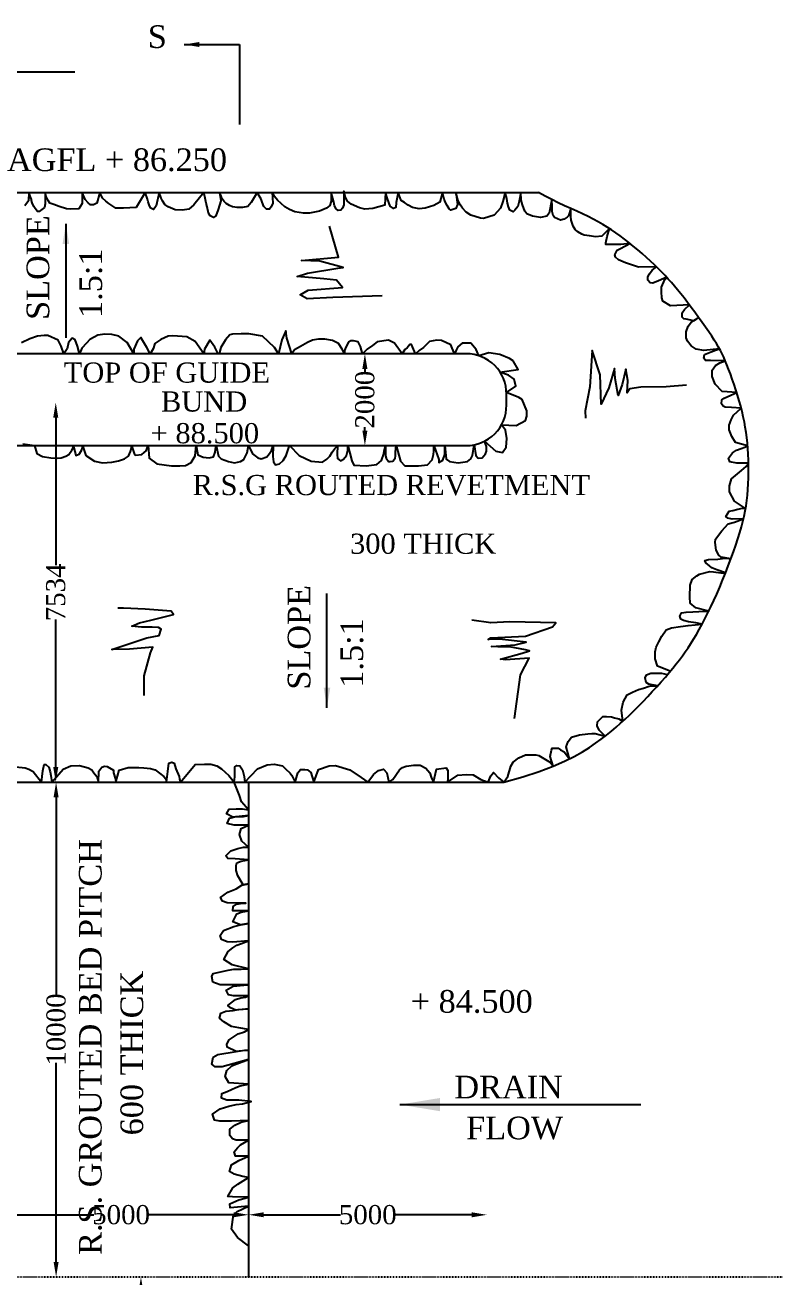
# Model space of a CAD drawing. Header units: millimetres. Extents: x -109570 to 247657, y -246061 to 92299.
# Drawn here: x 114751 to 129637, y 27110 to 51956 of the extents above; entities that cross this region are included whole.
import ezdxf

# ---------------------------------------------------------------- set-up
doc = ezdxf.new("R2010")
doc.units = ezdxf.units.MM
doc.header["$MEASUREMENT"] = 0
doc.header["$PDMODE"] = 33
doc.header["$PDSIZE"] = 500
doc.linetypes.add('ACAD_ISO03W100', pattern=[30, 12, -18])
for name, color, linetype in [('DIM', 5, 'Continuous'), ('DOT LINE', 3, 'ACAD_ISO03W100'), ('DWG. LINE', 1, 'Continuous'), ('HATCH', 2, 'Continuous'), ('TEXT', 7, 'Continuous')]:
    doc.layers.add(name, color=color, linetype=linetype)
doc.styles.get("Standard").update_dxf_attribs({"font": 'TIMES.TTF', "height": 380})
doc.dimstyles.get("Standard").update_dxf_attribs({"dimtxt": 380, "dimasz": 300, "dimexe": 0.18, "dimexo": 0.0625, "dimgap": 0.09, "dimtad": 0, "dimdec": 0, "dimzin": 0, "dimdsep": 46, "dimtxsty": 'Standard', "dimcen": 0.09, "dimse1": 1, "dimse2": 1, "dimclrd": 5, "dimclre": 5, "dimclrt": 4, "dimadec": 0, "dimazin": 0, "dimtfac": 1, "dimtdec": 0, "dimtofl": 0, "dimtmove": 0, "dimatfit": 3, "dimfxl": 1, "dimtolj": 1, "dimtzin": 0, "dimarcsym": 0})

# ---------------------------------------------------------------- blocks, each defined once
blk = doc.blocks.new('*D89')
at = {"layer": 'Defpoints', "color": 0}
for p in [(121451, 45433), (121497, 45433), (121497, 43609)]:
    blk.add_point(p, dxfattribs=at)
at = {"layer": 'DIM', "color": 5, "lineweight": -2}
for p, q in [((121497, 45133), (121497, 45066)), ((121497, 43909), (121497, 43976))]:
    blk.add_line(p, q, dxfattribs=at)
at = {"layer": 'DIM', "color": 5}
for points in [[(121447, 45133), (121547, 45133), (121497, 45433)], [(121447, 43909), (121547, 43909), (121497, 43609)]]:
    blk.add_solid(points, dxfattribs=at)
at = {"layer": 'DIM', "color": 4, "insert": (121497, 44521), "char_height": 380, "attachment_point": 5, "rotation": 90}
blk.add_mtext('\\A1;2000', dxfattribs=at)
blk = doc.blocks.new('*D90')
at = {"layer": 'Defpoints', "color": 0}
for p in [(115367, 44464), (115361, 36930), (115366, 36930)]:
    blk.add_point(p, dxfattribs=at)
at = {"layer": 'DIM', "color": 5, "lineweight": -2}
for p, q in [((115361, 44164), (115361, 41238)), ((115361, 37230), (115361, 40156))]:
    blk.add_line(p, q, dxfattribs=at)
at = {"layer": 'DIM', "color": 5}
for points in [[(115311, 44164), (115411, 44164), (115361, 44464)], [(115311, 37230), (115411, 37230), (115361, 36930)]]:
    blk.add_solid(points, dxfattribs=at)
at = {"layer": 'DIM', "color": 4, "insert": (115361, 40697), "char_height": 380, "attachment_point": 5, "rotation": 90}
blk.add_mtext('\\A1;7534', dxfattribs=at)
blk = doc.blocks.new('*D94')
at = {"layer": 'Defpoints', "color": 0}
for p in [(114126, 28432), (119190, 28344), (119190, 28332)]:
    blk.add_point(p, dxfattribs=at)
at = {"layer": 'DIM', "color": 5, "lineweight": -2}
for p, q in [((114426, 28344), (116120, 28344)), ((118890, 28344), (117195, 28344))]:
    blk.add_line(p, q, dxfattribs=at)
at = {"layer": 'DIM', "color": 5}
for points in [[(114426, 28394), (114426, 28294), (114126, 28344)], [(118890, 28394), (118890, 28294), (119190, 28344)]]:
    blk.add_solid(points, dxfattribs=at)
at = {"layer": 'DIM', "color": 4, "insert": (116658, 28344), "char_height": 380, "attachment_point": 5}
blk.add_mtext('\\A1;5000', dxfattribs=at)
blk = doc.blocks.new('*D95')
at = {"layer": 'Defpoints', "color": 0}
for p in [(119190, 28332), (123918, 28344), (123918, 28020)]:
    blk.add_point(p, dxfattribs=at)
at = {"layer": 'DIM', "color": 5, "lineweight": -2}
for p, q in [((119490, 28344), (121016, 28344)), ((123618, 28344), (122092, 28344))]:
    blk.add_line(p, q, dxfattribs=at)
at = {"layer": 'DIM', "color": 5}
for points in [[(119490, 28394), (119490, 28294), (119190, 28344)], [(123618, 28394), (123618, 28294), (123918, 28344)]]:
    blk.add_solid(points, dxfattribs=at)
at = {"layer": 'DIM', "color": 4, "insert": (121554, 28344), "char_height": 380, "attachment_point": 5}
blk.add_mtext('\\A1;5000', dxfattribs=at)
blk = doc.blocks.new('*D96')
at = {"layer": 'Defpoints', "color": 0}
for p in [(115305, 36930), (115368, 36930), (115305, 27110)]:
    blk.add_point(p, dxfattribs=at)
at = {"layer": 'DIM', "color": 5, "lineweight": -2}
for p, q in [((115368, 36630), (115368, 32679)), ((115368, 27410), (115368, 31362))]:
    blk.add_line(p, q, dxfattribs=at)
at = {"layer": 'DIM', "color": 5}
for points in [[(115318, 36630), (115418, 36630), (115368, 36930)], [(115318, 27410), (115418, 27410), (115368, 27110)]]:
    blk.add_solid(points, dxfattribs=at)
at = {"layer": 'DIM', "color": 4, "insert": (115368, 32020), "char_height": 380, "attachment_point": 5, "rotation": 90}
blk.add_mtext('\\A1;10000', dxfattribs=at)
blk = doc.blocks.new('*D97')
at = {"layer": 'Defpoints', "color": 0}
for p in [(117458, 27110), (117052, 17227), (117458, 17227)]:
    blk.add_point(p, dxfattribs=at)
at = {"layer": 'DIM', "color": 5, "lineweight": -2}
for p, q in [((117052, 26810), (117052, 22702)), ((117052, 17527), (117052, 21635))]:
    blk.add_line(p, q, dxfattribs=at)
at = {"layer": 'DIM', "color": 5}
for points in [[(117002, 26810), (117102, 26810), (117052, 27110)], [(117002, 17527), (117102, 17527), (117052, 17227)]]:
    blk.add_solid(points, dxfattribs=at)
at = {"layer": 'DIM', "color": 4, "insert": (117052, 22168), "char_height": 380, "attachment_point": 5, "rotation": 90}
blk.add_mtext('\\A1;9638', dxfattribs=at)

msp = doc.modelspace()

# ---------------------------------------------------------------- linework, layer by layer
at = {"layer": 'DOT LINE'}
msp.add_lwpolyline([(10188.9, 27110.2), (158729.7, 27110.2)], dxfattribs=at)
at = {"layer": 'DWG. LINE'}
for points in [[(95265.8, 51166.2), (101981.5, 51166.2), (102376.5, 51801.8), (102617.9, 50431.8), (103012.9, 51023.6), (108617.7, 51023.6), (108923, 51468.4), (108825.3, 50492.5), (109222.2, 51029.3), (115740.7, 51029.3)], [(124253.5, 36930.1), (124635.4, 37038.5), (124959.3, 37143.6), (125232.3, 37245.3), (125461.3, 37343.6), (125653.2, 37438.5), (125815, 37530), (125953.6, 37618.2), (126075.9, 37703), (126188, 37784.6), (126292.2, 37863.9), (126390.1, 37941.8), (126483.1, 38019.4), (126572.7, 38097.7), (126660.4, 38177.7), (126747.7, 38260.4), (126836, 38346.8), (126926.3, 38437.7), (127018.1, 38532.1), (127110.3, 38628.8), (127201.7, 38726.8), (127291.4, 38824.7), (127378.2, 38921.5), (127461.1, 39015.9), (127539, 39106.7), (127611.1, 39193.2), (127678.1, 39276.2), (127740.7, 39357), (127800, 39436.7), (127856.8, 39516.6), (127911.9, 39598), (127966.4, 39682.2), (128021, 39770.3), (128076.5, 39863.4), (128133, 39961.8), (128190.2, 40065.4), (128248, 40174.4), (128306.3, 40288.7), (128364.9, 40408.4), (128423.7, 40533.5), (128482.4, 40664), (128541, 40799.7), (128598.8, 40939.2), (128655.4, 41080.9), (128710.1, 41223), (128762.5, 41363.8), (128811.9, 41501.8), (128857.8, 41635.2), (128899.6, 41762.4), (128937, 41882.2), (128970, 41995.6), (128998.8, 42104.1), (129023.8, 42209.3), (129045.2, 42312.7), (129063.1, 42415.8), (129078, 42520.2), (129089.9, 42627.4), (129099.3, 42738.4), (129106, 42852.8), (129110.3, 42969.4), (129112.2, 43087.3), (129111.8, 43205.5), (129109.1, 43322.9), (129104.3, 43438.6), (129097.5, 43551.5), (129088.6, 43660.9), (129077.5, 43767.3), (129064.2, 43871.6), (129048.4, 43974.6), (129030.1, 44077.1), (129009, 44179.9), (128985.1, 44283.8), (128958.1, 44389.7), (128928.1, 44498), (128895.6, 44607.6), (128861.1, 44717.1), (128825.5, 44825.1), (128789.2, 44930.1), (128753, 45030.7), (128717.5, 45125.5), (128683.4, 45213), (128650.9, 45292.3), (128619.2, 45365.1), (128587.2, 45433.5), (128553.7, 45499.5), (128517.6, 45565.2), (128477.6, 45632.9), (128432.7, 45704.6), (128381.6, 45782.4), (128323.7, 45867.8), (128259.8, 45959.6), (128191.6, 46055.9), (128120.2, 46154.9), (128047.2, 46254.5), (127974, 46353), (127901.9, 46448.4), (127832.4, 46538.9), (127766.5, 46623.1), (127703.4, 46701.7), (127642.1, 46775.9), (127581.2, 46846.9), (127519.8, 46915.8), (127456.7, 46983.9), (127390.7, 47052.4), (127320.7, 47122.4), (127245.9, 47194.9), (127166.8, 47269.3), (127084.3, 47344.8), (126999.2, 47420.4), (126912.3, 47495.4), (126824.6, 47568.9), (126736.9, 47640), (126650.1, 47707.9), (126564.7, 47771.9), (126479.9, 47832.4), (126394.8, 47889.9), (126308.4, 47945.2), (126219.5, 47998.6), (126127.2, 48050.8), (126030.4, 48102.4), (125928.1, 48154), (125819.5, 48206), (125705.2, 48259.1), (125585.9, 48313.9), (125462.3, 48370.7), (125335.3, 48430.1), (125205.6, 48492.8), (125074, 48559.1), (124941.1, 48629.7)], [(114125.8, 36930.1), (124253.5, 36930.1)], [(119189.6, 36930.1), (119189.6, 27110.2)]]:
    msp.add_lwpolyline(points, dxfattribs=at)
for points in [[(113696.8, 43609.3), (123508.1, 43609.3, 0.4142136), (124308.1, 44409.3), (124308.1, 44633.2, 0.4142136), (123508.1, 45433.2), (109128.1, 45433.2, -0.4142136), (108428.1, 46133.2), (108428.1, 51003)], [(109710.2, 50992.2), (109710.2, 49629.7, 0.4142136), (110710.2, 48629.7), (124941.1, 48629.7)]]:
    msp.add_lwpolyline(points, format="xyb", dxfattribs=at)
at = {"layer": 'HATCH'}
for points in [[(114567.4, 37234.3), (114752.2, 37216.9), (114828.9, 37189), (114912.6, 37140.3), (115076.5, 36930.1), (115107.8, 37154.2), (115128.8, 37279.6), (115167.1, 37279.6), (115222.9, 37230.8), (115250.8, 37133.3), (115261.3, 37060.2), (115282.2, 36930.1), (115506.3, 37189.1), (115663.2, 37255.3), (115830.6, 37262.3), (116005, 37217), (116078.2, 37175.2), (116116.5, 37112.5), (116179.3, 37039.4), (116210.7, 36930.1), (116217.6, 37150.8), (116276.9, 37230.9), (116325.7, 37244.9), (116381.5, 37241.4), (116507.1, 37168.2), (116510.5, 37116), (116545.4, 36990.6), (116555.9, 36930.1), (116619.6, 37168.2), (116800.9, 37224), (117010.1, 37224), (117111.2, 37217), (117240.2, 37203.1), (117334.4, 37175.2), (117508.7, 37042.9), (117547.1, 36997.6), (117561, 36930.1), (117585.4, 37140.4), (117602.9, 37307.6), (117662.1, 37328.4), (117714.4, 37307.6), (117745.8, 37196.1), (117812.1, 37039.4), (117819, 36990.6), (117837.5, 36930.1), (118126.9, 37283.3), (118315.1, 37286.8), (118440.7, 37286.8), (118555.7, 37255.4), (118649.9, 37196.2), (118799.8, 37063.9), (118904.4, 36930.1), (118914.9, 37036), (118914.9, 37175.3), (118918.4, 37234.5), (118956.7, 37262.4), (119016, 37251.9), (119064.8, 37175.3), (119103.2, 37039.5), (119117.1, 36930.1), (119362.4, 37196.4), (119554.2, 37273.1), (119697.1, 37290.5), (119864.5, 37252.2), (119923.8, 37196.4), (120014.4, 37105.9), (120049.3, 37060.6), (120115.5, 36930.1), (120167.8, 37116.3), (120216.7, 37179), (120303.8, 37179), (120359.6, 37175.5), (120425.9, 37123.3), (120485.1, 36930.1), (120575.8, 37182.5), (120785, 37252.2), (120914, 37262.6), (121196.5, 37175.5), (121426.6, 37025.8), (121555.6, 36930.1), (121665.4, 37084.6), (121766.5, 37161.2), (121867.6, 37185.6), (121930.4, 37115.9), (121975.7, 36930.1), (122052.4, 36980.1), (122181.4, 37171.6), (122240.7, 37220.4), (122317.4, 37244.8), (122467.4, 37265.7), (122592.9, 37265.7), (122704.5, 37210), (122784.7, 37115.9), (122816, 37028.9), (122861.4, 36930.1), (122861.4, 36930.1), (122917.9, 37185.6), (122917.9, 37185.6), (123109.7, 37213.4), (123141.1, 37164.7), (123141.1, 37102), (123141.1, 37001), (123137.6, 36930.1), (123339.8, 37067.1), (123510.7, 37081.1), (123643.2, 37074.1), (123796.6, 36980.1), (123946.5, 36930.1), (123995.3, 37056.7), (124047.6, 37122.9), (124152.2, 37014.9), (124253.5, 36930.1), (124335, 37042.9), (124394.3, 37244.9), (124439.6, 37325), (124551.2, 37412.1), (124683.7, 37474.8), (124791.8, 37474.8), (124889.4, 37474.8), (124952.1, 37460.8), (125049.8, 37398.1), (125178.8, 37318), (125232.3, 37245.3), (125177.7, 37440.7), (125202.2, 37565.7), (125216.9, 37604.9), (125332.2, 37604.9), (125378.8, 37573), (125452.4, 37531.4), (125557.3, 37391), (125494.1, 37629.4), (125533.3, 37734.7), (125599.6, 37825.4), (125759, 37869.5), (125920.9, 37889.1), (125999.4, 37896.4), (126070.5, 37894), (126268.2, 37845.6), (126149.4, 37959), (126110.1, 38049.7), (126115, 38125.6), (126220.5, 38230.9), (126291.6, 38230.9), (126394.6, 38226), (126453.5, 38206.4), (126539.3, 38184.4), (126616.6, 38137.7), (126593.8, 38359.1), (126623.2, 38518.4), (126704.1, 38665.4), (126812.1, 38714.3), (126929.8, 38765.8), (127030.4, 38797.6), (127140.7, 38836.8), (127304.6, 38839.5), (127131.2, 38877.2), (127079.7, 38906.6), (127057.6, 38999.7), (127087.1, 39058.5), (127175.4, 39092.8), (127273.5, 39092.8), (127383.9, 39092.8), (127506.9, 39069.3), (127559.4, 39131.2), (127305.4, 39230.7), (127261.3, 39380.1), (127261.3, 39517.3), (127278.5, 39610.4), (127330, 39713.3), (127393.7, 39826), (127479.6, 39953.4), (127585.1, 39992.6), (127764.1, 40017.1), (127916.2, 40041.6), (128190.2, 40065.4), (128063.9, 40092.2), (127921.6, 40114.3), (127818.6, 40136.3), (127769.6, 40165.7), (127747.5, 40222), (127781.8, 40290.6), (127872.6, 40305.3), (128007.5, 40307.8), (128122.7, 40315.1), (128323.1, 40323), (128066.3, 40386.9), (127951.1, 40482.4), (127946.2, 40604.9), (127951.1, 40842.6), (127995.2, 40950.4), (128086, 41026.3), (128142.4, 41060.6), (128341, 41109.6), (128419.5, 41102.3), (128564.2, 41082.7), (128657.8, 41087.1), (128481.1, 41145.3), (128385.5, 41182), (128336.4, 41221.2), (128262.9, 41284.9), (128245.7, 41326.6), (128319.3, 41351.1), (128505.7, 41356), (128594, 41365.7), (128684.7, 41375.5), (128762.5, 41363.8), (128569.4, 41395.1), (128520.4, 41434.3), (128468.9, 41532.3), (128446.8, 41686.7), (128459.1, 41755.3), (128581.7, 41919.4), (128709.4, 42055.5), (128834.5, 42089.8), (129011.3, 42156.7), (128787.9, 42148.6), (128699.6, 42170.6), (128662.8, 42204.9), (128729.1, 42305.4), (128800.2, 42322.5), (128903.2, 42349.5), (128993.9, 42369), (129054.1, 42364.3), (128832.1, 42507.3), (128734, 42691.1), (128734, 42811.1), (128775.7, 42953.2), (128971.9, 43114.9), (129065.1, 43195.8), (129110.5, 43264.2), (128976.7, 43260.8), (128881.1, 43260.8), (128741.3, 43290.2), (128741.3, 43290.2), (128711.8, 43358.8), (128792.8, 43466.6), (128873.7, 43518), (128969.4, 43554.8), (129040.5, 43581.7), (129093, 43606.2), (128851.6, 43673.1), (128783, 43790.7), (128729, 43920.5), (128726.5, 44016.1), (128765.8, 44119), (128812.4, 44212.1), (128966.8, 44355.5), (128775.6, 44365.3), (128650.5, 44370.2), (128611.3, 44389.8), (128577, 44436.4), (128579.4, 44514.8), (128630.9, 44551.5), (128760.9, 44607.9), (128878.3, 44662.4), (128589, 44682.1), (128449.2, 44826.6), (128390.4, 44983.4), (128390.4, 45103.4), (128459, 45201.4), (128544.9, 45252.9), (128650.9, 45292.3), (128358.4, 45300.7), (128257.8, 45298.3), (128223.5, 45344.8), (128240.7, 45420.8), (128368.2, 45472.2), (128454.1, 45506.5), (128535.6, 45532.3), (128223.5, 45496.7), (128073.9, 45521.2), (127970.9, 45592.3), (127902.2, 45682.9), (127872.8, 45749.1), (127872.8, 45866.7), (127912, 45976.9), (127983.1, 46062.7), (128061.6, 46111.6), (128120.2, 46154.9), (128024.4, 46088.4), (127872.5, 46115.7), (127828.3, 46125.5), (127796.4, 46159.8), (127796.4, 46243.1), (127840.6, 46309.2), (127938, 46400.7), (127563, 46380.9), (127410.9, 46474), (127388.9, 46542.6), (127381.5, 46662.6), (127381.5, 46750.8), (127447.7, 46905.1), (127488.3, 46949.8), (127327.5, 46876.3), (127212.2, 46834.7), (127160.7, 46842), (127114.1, 46893.5), (127114.1, 46959.6), (127148.4, 47020.9), (127197.5, 47089.5), (127283.3, 47158.7), (126929.9, 47151.4), (126672.4, 47234.7), (126532.6, 47296), (126473.7, 47347.4), (126456.6, 47396.4), (126508.1, 47487.1), (126571.8, 47523.8), (126757.6, 47623.2), (126574.3, 47599.8), (126378.1, 47599.8), (126280, 47599.8), (126277.5, 47636.5), (126304.5, 47756.6), (126351.6, 47917.5), (126200.2, 47764.6), (126075.1, 47754.8), (125952.5, 47769.5), (125849.5, 47784.2), (125800.4, 47808.7), (125721.9, 47850.3), (125672.9, 47896.8), (125633.6, 47965.4), (125591.9, 48083), (125584.6, 48156.5), (125584.6, 48242.3), (125585.9, 48313.9), (125535.5, 48171.2), (125513.4, 48144.3), (125454.6, 48100.2), (125381, 48083), (125260.8, 48139.4), (125236.3, 48176.1), (125211.8, 48257), (125211.8, 48347.6), (125205.6, 48492.8), (125157.8, 48225.1), (125106.3, 48161.4), (124981.2, 48134.5), (124821.8, 48163.9), (124709, 48210.4), (124674.6, 48259.4), (124623.1, 48389.3), (124596.1, 48479.9), (124595.1, 48629.7), (124560.8, 48463.5), (124533.8, 48355.7), (124472.5, 48279.8), (124438.2, 48250.4), (124372, 48279.8), (124349.9, 48345.9), (124327.8, 48421.9), (124318, 48512.5), (124283.7, 48629.7), (124234.6, 48453.7), (124190.5, 48323.9), (124065.4, 48184.2), (123849.5, 48115.6), (123790.7, 48120.5), (123601.8, 48184.2), (123508.6, 48240.6), (123432.6, 48323.9), (123393.3, 48382.7), (123351.6, 48468.4), (123302.6, 48629.7), (123335.4, 48397), (123301.1, 48313.7), (123200.5, 48281.9), (123168.6, 48306.4), (123129.4, 48372.5), (123100, 48436.2), (123073, 48502.4), (123038.6, 48629.7), (122982.2, 48441.1), (122867, 48375), (122690.4, 48321.1), (122572.6, 48311.3), (122445.1, 48338.2), (122359.2, 48379.9), (122280.8, 48433.8), (122219.4, 48473), (122160.6, 48629.7), (122120.7, 48435.9), (122113.4, 48337.9), (122066.8, 48313.4), (121995.7, 48359.9), (121973.6, 48431), (121944.2, 48509.4), (121907.4, 48629.7), (121892.6, 48382), (121657.2, 48315.8), (121497.8, 48301.1), (121392.3, 48330.5), (121225.5, 48401.6), (121151.9, 48462.8), (121110.2, 48531.4), (121078.4, 48656.4), (121082, 48384.6), (121050.1, 48320.9), (121018.2, 48284.2), (120966.7, 48274.4), (120929.9, 48306.2), (120893.1, 48365), (120878.4, 48443.4), (120826.9, 48629.7), (120824.5, 48458.1), (120799.9, 48372.4), (120736.2, 48323.4), (120593.9, 48259.7), (120400.1, 48225.4), (120277.5, 48225.4), (120108.3, 48249.9), (120002.8, 48296.4), (119909.6, 48347.9), (119764.9, 48477.7), (119706, 48553.6), (119659.4, 48629.7), (119666.8, 48423.8), (119639.8, 48345.4), (119605.5, 48303.8), (119544.1, 48303.8), (119490.2, 48357.7), (119460.8, 48443.4), (119441.1, 48497.3), (119401.9, 48565.9), (119360.2, 48629.7), (119237, 48436), (119170.8, 48352.7), (119067.7, 48333.1), (118959.8, 48333.1), (118871.5, 48350.3), (118807.8, 48377.2), (118744, 48411.5), (118704.7, 48455.6), (118665.5, 48504.6), (118643.4, 48561), (118611.5, 48629.7), (118636.1, 48467.9), (118584.6, 48296.4), (118535.5, 48171.4), (118493.8, 48134.7), (118422.7, 48169), (118395.7, 48220.4), (118363.8, 48350.3), (118346.7, 48423.8), (118329.5, 48519.3), (118297.6, 48629.7), (118100.1, 48389.5), (118002, 48298.9), (117876.9, 48284.2), (117732.2, 48291.5), (117592.4, 48350.3), (117526.2, 48394.4), (117477.2, 48467.9), (117450.2, 48516.9), (117415.8, 48629.7), (117357, 48369.9), (117330, 48328.3), (117298.1, 48296.4), (117246.6, 48320.9), (117224.5, 48365), (117197.6, 48448.3), (117180.4, 48499.7), (117136.2, 48629.7), (116958.4, 48333.2), (116703.4, 48320.9), (116553.8, 48320.9), (116414, 48416.5), (116355.1, 48460.6), (116288.9, 48516.9), (116237.4, 48629.7), (116173.6, 48421.4), (116112.3, 48387.1), (116048.5, 48389.5), (116006.8, 48428.7), (115947.9, 48492.4), (115930.8, 48529.2), (115886.6, 48629.7), (115884.8, 48416.4), (115819.2, 48309.5), (115660.5, 48304.4), (115572.5, 48311.3), (115429.3, 48357.8), (115325.8, 48392.3), (115246.4, 48421.6), (115210.2, 48476.7), (115172.2, 48550.8), (115149.8, 48629.7), (115149.8, 48407.8), (115136, 48335.4), (115029, 48252.7), (114998, 48256.1), (114949.7, 48313), (114923.8, 48357.8), (114892.7, 48430.2), (114878.9, 48473.2), (114878.9, 48492.2), (114854.8, 48562.9), (114823.7, 48629.7), (114819.3, 48469.9), (114745.1, 48368.2)], [(121839, 46581.6), (120859.4, 46550.5), (120351.8, 46519.3), (120213.8, 46603.8), (120374.1, 46692.8), (121055.3, 46746.2), (121055.3, 46746.2), (120930.7, 46892.9), (120681.3, 46919.6), (120151.4, 46964.1), (120360.7, 47030.8), (120961.8, 47133.1), (121064.2, 47146.4), (120605.6, 47271), (120240.5, 47284.3), (120970.7, 47351), (120797.1, 47964.8)], [(114707.4, 43642.4), (114937.1, 43609.3), (114984.8, 43451.7), (115098.3, 43390.9), (115261.7, 43368.8), (115397.3, 43360.5), (115469.3, 43368.8), (115557.8, 43399.2), (115621.5, 43435.1), (115679.6, 43520.8), (115704.6, 43567.8), (115704.6, 43609.3), (115751.6, 43446.2), (115762.7, 43410.2), (115823.6, 43437.9), (115870.6, 43512.5), (115892.8, 43567.8), (115892.8, 43609.3), (115960.4, 43415.9), (116132, 43299.8), (116287, 43266.6), (116475.2, 43283.2), (116605.3, 43308.1), (116724.4, 43344), (116804.6, 43402.1), (116846.1, 43490.6), (116862.8, 43556.9), (116865.5, 43609.3), (116918.1, 43451.9), (116945.8, 43418.7), (117067.6, 43432.5), (117117.4, 43471.2), (117153.4, 43507.2), (117192.2, 43609.3), (117192.2, 43609.3), (117215.1, 43360.9), (117364.6, 43247.5), (117655.2, 43206.1), (117821.3, 43206.1), (117937.6, 43211.6), (118048.3, 43275.2), (118128.6, 43407.9), (118148, 43609.3), (118179.5, 43427.4), (118290.2, 43380.3), (118409.2, 43366.5), (118495, 43388.6), (118525.5, 43479.9), (118533.8, 43537.9), (118547.6, 43609.3), (118591.9, 43402.5), (118647.3, 43347.2), (118788.4, 43291.9), (118910.2, 43269.8), (119026.5, 43294.6), (119095.7, 43330.6), (119162.1, 43463.3), (119189.8, 43609.3), (119268, 43444.1), (119370.4, 43363.9), (119436.8, 43344.5), (119550.3, 43386), (119602.9, 43455.1), (119644.4, 43513.2), (119674.9, 43609.3), (119669.4, 43394.3), (119680.4, 43286.5), (119724.7, 43228.4), (119799.5, 43247.8), (119874.2, 43314.1), (119935.1, 43413.7), (119998.8, 43609.3), (120190.6, 43410.9), (120431.4, 43303.1), (120658.4, 43278.2), (120738.7, 43339), (120802.4, 43397.1), (120849.4, 43480), (120899.3, 43551.9), (120951.9, 43609.3), (120946.3, 43430.3), (120951.9, 43355.6), (121010, 43305.9), (121073.7, 43339), (121134.6, 43413.7), (121156.7, 43521.5), (121156.7, 43609.3), (121237, 43305.9), (121275.7, 43222.9), (121522.1, 43206.3), (121732.5, 43231.2), (121826.6, 43316.9), (121873.6, 43444.1), (121881.9, 43507.7), (121904.1, 43609.3), (121907.7, 43408), (121921.5, 43358.2), (121963, 43294.6), (121996.3, 43294.6), (122054.4, 43300.1), (122095.9, 43361), (122107, 43396.9), (122107, 43482.6), (122120.8, 43609.3), (122203.9, 43297.4), (122292.4, 43208.9), (122558.2, 43206.1), (122740.9, 43225.5), (122832.2, 43327.8), (122857.1, 43432.9), (122868.2, 43499.2), (122868.2, 43609.3), (122962.3, 43333.3), (122962.3, 43272.5), (123042.6, 43322.3), (123086.9, 43432.9), (123086.9, 43609.3), (123113.1, 43338.9), (123174, 43291.9), (123345.6, 43269.8), (123533.8, 43291.9), (123597.5, 43344.4), (123636.2, 43413.6), (123664.3, 43624.7), (123700.4, 43413.6), (123747.4, 43358.3), (123822.2, 43363.9), (123891.4, 43444), (123910.8, 43496.6), (123913.5, 43590.6), (123870.3, 43696), (124099.1, 43499.8), (124231.9, 43472.1), (124303.9, 43577.2), (124315, 43748.6), (124290.1, 43914.5), (124206.7, 44019.5), (124500.4, 44005.8), (124685.9, 44108.1), (124713.6, 44191), (124713.6, 44301.6), (124622.2, 44522.8), (124553, 44567), (124307.6, 44660.6), (124494.9, 44790.3), (124458.9, 44928.5), (124351, 45008.7), (124178.5, 45069.7), (124539.2, 45119.3), (124442.3, 45290.8), (124370.4, 45337.8), (124176.6, 45420.7), (123957.9, 45451.1), (123756.1, 45393.8), (123707.5, 45518.6), (123599.5, 45640.2), (123466.6, 45640.2), (123427.9, 45640.2), (123344.8, 45568.3), (123308.9, 45502), (123275.6, 45433.2), (123206.4, 45607.1), (123015.4, 45695.5), (122924.1, 45703.8), (122777.4, 45673.4), (122663.9, 45554.5), (122572.5, 45499.2), (122503.3, 45433.2), (122423.1, 45615.3), (122392.6, 45618.1), (122337.2, 45549), (122293, 45518.6), (122234.8, 45433.2), (122088.1, 45645.8), (121969.1, 45701.1), (121742.1, 45667.9), (121648, 45596), (121545.6, 45524.1), (121451.4, 45433.2), (121407.9, 45573.6), (121366.4, 45667.6), (121272.2, 45689.7), (121216.9, 45689.7), (121169.8, 45659.3), (121120, 45562.5), (121095.1, 45496.2), (121095.1, 45433.2), (121048, 45521.1), (120976.1, 45634.4), (120851.5, 45698), (120704.8, 45722.9), (120577.5, 45722.9), (120458.4, 45703.5), (120356, 45656.5), (120217.6, 45576.4), (120098.6, 45512.8), (120046, 45433.2), (119946.3, 45742.3), (119929.7, 45888.8), (119849.4, 45709.1), (119783, 45433.2), (119704, 45557.2), (119465.9, 45783.9), (119191.9, 45828.2), (119042.4, 45825.4), (118868, 45822.6), (118815.4, 45806), (118732.4, 45709.3), (118641, 45557.2), (118607.8, 45433.2), (118585.7, 45433.2), (118519.2, 45562.7), (118422.4, 45701), (118314.4, 45521.3), (118297.8, 45433.2), (118126.2, 45673.3), (117962.8, 45767.3), (117683.3, 45786.7), (117594.7, 45778.4), (117445.2, 45717.6), (117328.9, 45637.4), (117293, 45529.5), (117232.1, 45433.2), (117171.2, 45554.4), (117046.6, 45756.3), (116985.7, 45687.1), (116913.7, 45524), (116911, 45433.2), (116911, 45433.2), (116776.6, 45656.7), (116610.5, 45781.1), (116474.9, 45817.1), (116336.5, 45819.8), (116198.1, 45800.5), (116123.3, 45761.8), (116037.5, 45717.5), (115971.1, 45645.6), (115879.7, 45546.1), (115835.4, 45433.2), (115793.9, 45584.8), (115749.6, 45709.2), (115686, 45742.4), (115616.8, 45653.9), (115586.3, 45529.5), (115519.9, 45433.2), (115470.1, 45584.8), (115409.2, 45700.9), (115204.3, 45792.2), (115129.6, 45792.2), (114999.5, 45781.1), (114847.2, 45728.6), (114678.4, 45648.4)], [(127883.3, 44812.2), (127475, 44777.1), (126975.2, 44770), (126757, 44738.4), (126704.2, 44657.5), (126718.3, 44903.6), (126679.6, 45125.1), (126605.7, 44819.2), (126524.7, 44601.3), (126464.9, 44942.3), (126454.3, 45142.7), (126338.1, 44756), (126190.3, 44429), (126165.7, 45016.1), (126010.8, 45497.8), (125965, 44777.1), (125870, 44298.9), (125873.5, 44154.8)], [(117117.8, 38651.2), (117115.1, 39039.2), (117242.7, 39496.6), (117289.9, 39607.5), (116826.4, 39568.7), (116474, 39565.9), (117167.9, 39792), (117412.2, 39841.9), (117451, 39969.4), (117401.1, 39997.1), (117276.2, 40005.4), (117059.7, 40005.4), (116873.8, 40027.6), (117020.9, 40094.1), (117245.7, 40146.8), (117698, 40260.5), (117653.6, 40321.4), (117134.6, 40360.2), (116704.5, 40385.2), (116593.5, 40382.4)], [(124468, 38193.2), (124582.8, 39063.3), (124761.3, 39388.2), (124286.8, 39361.1), (124187.9, 39368.5), (124620.5, 39489.5), (124766.3, 39533.9), (124684.7, 39553.7), (124370.8, 39617.8), (124138.5, 39617.8), (124012.4, 39620.3), (124477.1, 39657.3), (124699.5, 39711.7), (124699.5, 39711.7), (124170.6, 39766), (123943.2, 39761), (124000.1, 39793.1), (124682.2, 39825.2), (125218.6, 40010.4), (125287.8, 40091.9), (124375.8, 40109.1), (123997.6, 40089.4), (123619.4, 40146.2)], [(119189.6, 27724.8), (118971.2, 27890.1), (118850.5, 28059.8), (118890.7, 28341.2), (118962.3, 28408.2), (119189.6, 28515.4), (118823.7, 28484.2), (118814.7, 28560.1), (118993.6, 28640.5), (119123.3, 28676.2), (119189.6, 28694.1), (118868.4, 28698.6), (118778.9, 28707.5), (118872.9, 28881.7), (118975.7, 28953.2), (119189.6, 29087.2), (119074.1, 29103.1), (118904.2, 29147.7), (118810.3, 29201.3), (118850.6, 29335.3), (118850.6, 29335.3), (118998.1, 29420.2), (119189.6, 29505.1), (118926.6, 29505.1), (118926.6, 29505.1), (118899.7, 29594.4), (118966.8, 29670.3), (119025, 29732.9), (119189.6, 29822.2), (118944.5, 29822.2), (118868.4, 29849), (118819.2, 29916), (118819.2, 30045.5), (118819.2, 30045.5), (118917.6, 30125.9), (119038.4, 30179.5), (119189.6, 30215.3), (118850.4, 30203.9), (118617.9, 30203.9), (118515, 30221.7), (118474.8, 30337.9), (118626.8, 30445.1), (118796.7, 30503.1), (118939.8, 30529.9), (119069.5, 30547.8), (119239.4, 30592.5), (118998, 30619.3), (118756.5, 30619.3), (118649.2, 30659.5), (118658.1, 30748.8), (118761, 30793.5), (118935.4, 30869.4), (119020.3, 30905.1), (119189.6, 30936.4), (118796.7, 30965.1), (118725.1, 31085.7), (118756.4, 31210.8), (118859.3, 31300.1), (118953.2, 31340.3), (119189.6, 31425.2), (118662.5, 31277.8), (118528.4, 31277.8), (118461.3, 31335.9), (118483.7, 31474.3), (118577.6, 31523.5), (118939.8, 31586), (119114.2, 31608.3), (119189.6, 31608.3), (118939.8, 31586), (118760.9, 31670.9), (118756.4, 31728.9), (118801.2, 31818.3), (118904, 31880.8), (118984.5, 31934.4), (119105.3, 31974.6), (119189.6, 32020.1), (118993.5, 32052.6), (118850.4, 32079.4), (118698.4, 32173.2), (118609, 32244.7), (118609, 32244.7), (118635.8, 32347.4), (118738.6, 32387.6), (118881.7, 32396.6), (118984.6, 32418.9), (119189.6, 32432.3), (118933.2, 32407.7), (118832.5, 32454.6), (118774.4, 32499.3), (118930.9, 32619.9), (119033.8, 32646.7), (119127.7, 32664.6), (119189.6, 32691.4), (118886.2, 32691.4), (118792.3, 32709.2), (118743.1, 32803), (118881.7, 32879), (118957.8, 32887.9), (119096.4, 32901.3), (119189.6, 32910.2), (118805.7, 32910.2), (118622.4, 32910.2), (118479.3, 32963.8), (118456.9, 33071), (118488.2, 33133.6), (118783.4, 33200.6), (118895.1, 33218.4), (119038.2, 33218.4), (119189.6, 33227.4), (118859.4, 33305.1), (118698.4, 33407.8), (118783.3, 33568.6), (118877.3, 33640.1), (118953.3, 33693.7), (119047.2, 33725), (119189.6, 33778.6), (118872.8, 33756.2), (118765.5, 33760.7), (118653.7, 33805.4), (118626.8, 33890.2), (118693.9, 33984), (118895.1, 34064.4), (119024.8, 34100.2), (119189.6, 34127), (119024.8, 34100.2), (118877.2, 34160.1), (118957.7, 34316.5), (119038.2, 34352.2), (119189.6, 34374.5), (118872.7, 34374.5), (118881.6, 34463.9), (118948.7, 34508.5), (119029.2, 34521.9), (119136.5, 34530.9), (118765.4, 34535.3), (118671.5, 34566.6), (118631.2, 34638.1), (118778.8, 34749.7), (118939.8, 34812.3), (119056, 34888.2), (119189.6, 34915), (119077.9, 34892.6), (118975.6, 35068.5), (118939.8, 35175.7), (118939.8, 35273.9), (118957.7, 35327.5), (119042.6, 35363.3), (119189.6, 35390.1), (119189.6, 35390.1), (118921.9, 35407.9), (118778.8, 35412.4), (118738.5, 35466), (118836.9, 35564.3), (118975.6, 35613.4), (119087.4, 35640.2), (119189.6, 35640.2), (119051.6, 35758.1), (119006.9, 35892.1), (119042.6, 36012.7), (119189.6, 36075.2), (118899.5, 36075.2), (118760.9, 36106.5), (118810.1, 36218.2), (118935.3, 36249.4), (119087.4, 36249.4), (119189.6, 36267.3), (118872.7, 36233.8), (118747.5, 36303), (118805.6, 36396.8), (118939.8, 36401.3), (119065, 36401.3), (119189.6, 36383.4), (119047.1, 36539.8), (119011.3, 36664.8), (118904.4, 36930.1)]]:
    msp.add_lwpolyline(points, dxfattribs=at)

# ---------------------------------------------------------------- texts
at = {"layer": 'TEXT'}
for s, height, p in [('S', 450, (117187.9, 51501.1)), ('AGFL + 86.250', 450, (114392.8, 49058.1)), ('TOP OF GUIDE', 400, (115519.6, 44858.9)), ('BUND ', 400, (117449.8, 44284.7)), ('+ 88.500', 400, (117244.4, 43655.7)), ('R.S.G ROUTED REVETMENT', 400, (118078.2, 42626.6)), ('300 THICK', 400, (121202.8, 41462.7)), ('+ 84.500', 450, (122407.2, 32353.7)), ('DRAIN', 450, (123273.4, 30654.2)), ('FLOW', 450, (123507.9, 29842.3))]:
    msp.add_text(s, height=height, dxfattribs=at).set_placement(p)
for s, p in [('SLOPE', (115231.6, 46104.3)), ('1.5:1', (116278.9, 46143)), ('SLOPE', (120414.5, 38766.2)), ('1.5:1', (121461.8, 38804.9)), ('R.S. GROUTED BED PITCH', (116270.6, 27548.4)), (' 600 THICK', (117095.3, 29750.6))]:
    msp.add_text(s, height=450, rotation=90, dxfattribs=at).set_placement(p)

# ---------------------------------------------------------------- dimensions: what is measured, and where the dimension line sits
at = {"layer": 'DIM'}
for base, p1, p2, text, picture, middle in [((121496.9, 45433.2), (121496.9, 43609.3), (121451.4, 45433.2), '2000', '*D89', (121496.9, 44521.3)), ((115367.7, 36930.1), (115305.2, 27110.2), (115305.2, 36930.1), '10000', '*D96', (115367.7, 32020.1)), ((117051.9, 17226.6), (117457.5, 27110.2), (117457.5, 17226.6), '9638', '*D97', (117051.9, 22168.4))]:
    dim = msp.add_linear_dim(base=base, p1=p1, p2=p2, angle=90, text=text, dimstyle='Standard', dxfattribs=at)
    dim.commit()
    dim.dimension.update_dxf_attribs({"geometry": picture, "text_midpoint": middle})
dim = msp.add_linear_dim(base=(115360.9, 36930.1), p1=(115366.6, 44464.4), p2=(115366.3, 36930.1), angle=90, dimstyle='Standard', dxfattribs=at)
dim.commit()
dim.dimension.update_dxf_attribs({"geometry": '*D90', "text_midpoint": (115360.9, 40697.2)})
for base, p1, p2, picture, middle in [((119189.6, 28343.6), (114125.8, 28432.5), (119189.6, 28331.9), '*D94', (116657.7, 28343.6)), ((123918.2, 28343.6), (119189.6, 28331.9), (123918.2, 28019.9), '*D95', (121553.9, 28343.6))]:
    dim = msp.add_linear_dim(base=base, p1=p1, p2=p2, text='5000', dimstyle='Standard', override={"dimtmove": 1}, dxfattribs=at)
    dim.commit()
    dim.dimension.update_dxf_attribs({"geometry": picture, "text_midpoint": middle})

# ---------------------------------------------------------------- leaders
msp.add_leader([(117911.1, 51569.8), (119009.6, 51569.8), (119009.6, 49985)], dimstyle='Standard', override={"dimgap": 0.09, "dimtad": 0}, dxfattribs=at)
at = {"layer": 'DIM', "lineweight": 30}
for points, override in [([(115561.7, 48011.9), (115561.7, 45746.6)], {"dimasz": 400, "dimgap": 0.09, "dimtad": 0}), ([(120744.6, 38408.4), (120744.6, 40673.8)], {"dimasz": 400, "dimgap": 0.09, "dimtad": 0}), ([(122190.1, 30531.1), (126973.5, 30531.1)], {"dimasz": 800, "dimgap": 0.09, "dimtad": 0})]:
    msp.add_leader(points, dimstyle='Standard', override=override, dxfattribs=at)

doc.saveas('drawing.dxf')
